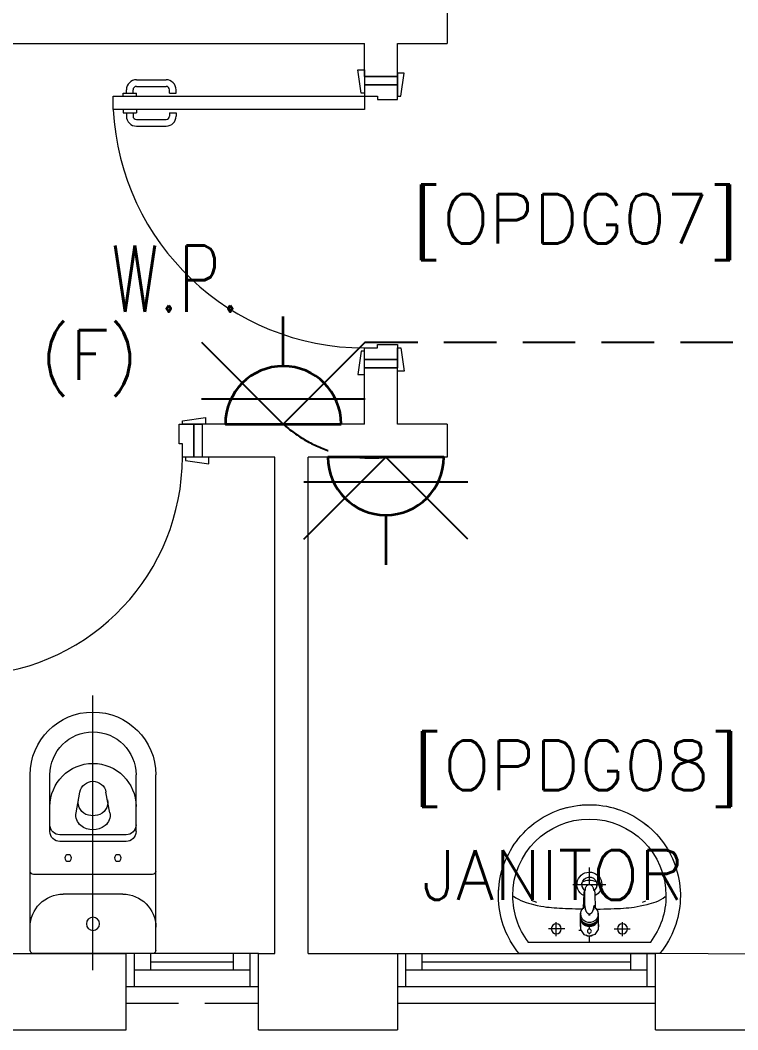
# Model space of a CAD drawing. Header units: inches. Extents: x -12418 to 57169, y -29325 to 19878.
# Drawn here: x 8058 to 10226, y -13097 to -10047 of the extents above; entities that cross this region are included whole.
import ezdxf
from ezdxf.enums import TextEntityAlignment as Align

# ---------------------------------------------------------------- set-up
doc = ezdxf.new("R2010")
doc.units = ezdxf.units.IN
doc.header["$LTSCALE"] = 25
doc.header["$MEASUREMENT"] = 0
for name, pattern in [('00-Ground Floor$0$HIDDEN', [9.525, 6.35, -3.175]), ('DASHDOT', [25.4, 12.7, -6.35, 0, -6.35]), ('HIDDEN', [9.525, 6.35, -3.175])]:
    doc.linetypes.add(name, pattern=pattern)
doc.layers.get('0').update_dxf_attribs({"color": 8})
doc.layers.get('Defpoints').update_dxf_attribs({"color": 8})
for name, color, linetype, lineweight in [('00-Ground Floor$0$72_EGR_BASE_TEXT', 252, 'Continuous', 5), ('00-Ground Floor$0$Aluminum', 251, 'Continuous', 5), ('00-Ground Floor$0$LOADING', 253, 'Continuous', 5), ('00-Ground Floor$0$P-SANR-FIXT', 6, 'Continuous', 18), ('00-Ground Floor$0$P-SANR-FIXT-1', 6, 'Continuous', 13), ('00-Ground Floor$0$Proj', 251, 'Continuous', 5), ('00-Ground Floor$0$SANIT', 250, 'Continuous', 5), ('00-Ground Floor$0$Walls', 251, 'Continuous', 5), ('00-Ground Floor$0$Wooden Joinery', 251, 'Continuous', 5), ('E-LITE-CLNG-CNDT', 6, 'DASHDOT', 35), ('E-LITE-EXIT-NUMB', 6, 'Continuous', 25), ('E-POWR-FLOR-CNDT', 6, 'HIDDEN', 25), ('E-POWR-WALL @ 100', 4, 'Continuous', 35)]:
    doc.layers.add(name, color=color, linetype=linetype, lineweight=lineweight)
doc.styles.add('00-Ground Floor$0$SIMPLEX', font='SIMPLEX.shx', dxfattribs={"height": 150})
doc.styles.add('DC_Simplex', font='SIMPLEX.shx', dxfattribs={"width": 0.7})

# ---------------------------------------------------------------- blocks, each defined once
blk = doc.blocks.new('00-Ground Floor$0$A$C72370EFE')
at = {"layer": '00-Ground Floor$0$Wooden Joinery'}
for p, q in [((-0.01, -0.03), (-0.01, -0.07)), ((0, -0.03), (-0.01, -0.03)), ((0.04, -0.03), (0.05, -0.03)), ((0.05, -0.03), (0.05, -0.07)), ((-0.01, -0.04), (-0.02, -0.04)), ((-0.01, -0.06), (-0.02, -0.06)), ((0.05, -0.04), (0.06, -0.04)), ((0.05, -0.06), (0.06, -0.06)), ((-0.05, -0.07), (-0.05, -0.16)), ((-0.03, -0.07), (-0.03, -0.16)), ((0, -0.07), (-0.01, -0.07)), ((0.04, -0.07), (0.05, -0.07)), ((0.07, -0.07), (0.07, -0.16)), ((0.09, -0.07), (0.09, -0.16)), ((-0.01, -0.17), (-0.02, -0.17)), ((-0.01, -0.17), (-0.01, -0.19)), ((0.05, -0.17), (0.06, -0.17)), ((0.05, -0.17), (0.05, -0.19)), ((-0.01, -0.19), (-0.02, -0.19)), ((0.05, -0.19), (0.06, -0.19))]:
    blk.add_line(p, q, dxfattribs=at)
for centre, radius, start, end in [((-0.02, -0.07), 0.03, 90, 180), ((-0.02, -0.07), 0.01, 90, 180), ((0.06, -0.07), 0.03, 0, 90), ((0.06, -0.07), 0.01, 0, 90), ((-0.02, -0.16), 0.03, 180, 270), ((-0.02, -0.16), 0.01, 180, 270), ((0.06, -0.16), 0.01, 270, 0), ((0.06, -0.16), 0.03, 270, 0)]:
    blk.add_arc(centre, radius, start, end, dxfattribs=at)
blk = doc.blocks.new('00-Ground Floor$0$A$C5FCA3E6B')
at = {"layer": '00-Ground Floor$0$Wooden Joinery'}
for points in [[(80, 858.9), (80, 868.9), (10, 878.9), (10, 858.9)], [(840, 858.9), (840, 868.9), (910, 878.9), (910, 858.9)], [(70, 758.9), (70, 748.9), (0, 738.9), (0, 758.9)], [(120, 758.9), (120, 0), (80, 0), (80, 758.9)], [(850, 758.9), (850, 748.9), (920, 738.9), (920, 758.9)]]:
    blk.add_lwpolyline(points, close=True, dxfattribs=at)
for points in [[(45, 758.9), (45, 858.9), (20, 858.9), (20, 758.9), (45, 758.9)], [(45, 758.9), (80, 758.9), (80, 798.9), (90, 798.9), (90, 858.9), (45, 858.9), (45, 758.9)], [(875, 758.9), (840, 758.9), (840, 798.9), (830, 798.9), (830, 858.9), (875, 858.9), (875, 758.9)], [(875, 758.9), (875, 858.9), (900, 858.9), (900, 758.9), (875, 758.9)]]:
    blk.add_lwpolyline(points, dxfattribs=at)
blk.add_arc((80, 758.9), 760, 273.0171, 0, dxfattribs=at)
at = {"layer": '00-Ground Floor$0$Wooden Joinery', "xscale": 999.9999999998854, "yscale": 999.9999999998854, "zscale": 999.9999999998854, "rotation": 180}
blk.add_blockref('00-Ground Floor$0$A$C72370EFE', (120, 0), dxfattribs=at)
blk = doc.blocks.new('00-Ground Floor$0$A$C268A7CF0')
at = {"layer": '00-Ground Floor$0$Wooden Joinery'}
for points in [[(80, 758.8), (80, 768.8), (10, 778.8), (10, 758.8)], [(740, 758.8), (740, 768.8), (810, 778.8), (810, 758.8)], [(70, 658.8), (70, 648.8), (0, 638.8), (0, 658.8)], [(120, 658.8), (120, 0), (80, 0), (80, 658.8)], [(750, 658.8), (750, 648.8), (820, 638.8), (820, 658.8)]]:
    blk.add_lwpolyline(points, close=True, dxfattribs=at)
for points in [[(45, 658.8), (45, 758.8), (20, 758.8), (20, 658.8), (45, 658.8)], [(45, 658.8), (80, 658.8), (80, 698.8), (90, 698.8), (90, 758.8), (45, 758.8), (45, 658.8)], [(775, 658.8), (740, 658.8), (740, 698.8), (730, 698.8), (730, 758.8), (775, 758.8), (775, 658.8)], [(775, 658.8), (775, 758.8), (800, 758.8), (800, 658.8), (775, 658.8)]]:
    blk.add_lwpolyline(points, dxfattribs=at)
blk.add_arc((80, 658.8), 660, 273.4748, 0, dxfattribs=at)
at = {"layer": '00-Ground Floor$0$Wooden Joinery', "xscale": 999.9999999998854, "yscale": 999.9999999998854, "zscale": 999.9999999998854, "rotation": 180}
blk.add_blockref('00-Ground Floor$0$A$C72370EFE', (120, 0), dxfattribs=at)
blk = doc.blocks.new('00-Ground Floor$0$WC manta')
at = {"layer": '00-Ground Floor$0$SANIT'}
for p, q in [((-0.12, 0.19), (0.41, 0.19)), ((-0.13, 0.18), (-0.13, -0.18)), ((0.109, 0.18), (0.109, -0.18)), ((0.239, 0.13), (0.41, 0.13)), ((0.209, 0.1), (0.209, -0.1)), ((0.229, 0.1), (0.229, -0.1)), ((0.05, 0.09), (0.05, -0.09)), ((0.2955, 0.051), (0.3581, 0.0393)), ((-0.18, 0), (0.65, 0)), ((0.2955, -0.051), (0.3581, -0.0393)), ((0.239, -0.13), (0.41, -0.13)), ((-0.12, -0.19), (0.41, -0.19))]:
    blk.add_line(p, q, dxfattribs=at)
for centre, radius in [((0.159, 0.0752), 0.01), ((-0.04, 0), 0.02), ((0.159, -0.0753), 0.01)]:
    blk.add_circle(centre, radius, dxfattribs=at)
for centre, radius, start, end in [((-0.12, 0.18), 0.01, 90, 180), ((-0.05, 0.09), 0.1, 0, 90), ((0.119, 0.18), 0.01, 90, 180), ((0.41, 0), 0.19, 270, 90), ((0.239, 0.1), 0.03, 90, 180), ((0.259, 0.1), 0.03, 90, 180), ((0.3147, 0), 0.13, 270, 90), ((0.41, 0), 0.13, 270, 90), ((0.3029, 0), 0.0588, 141.525, 218.475), ((0.2882, 0.0117), 0.04, 79.4289, 141.525), ((0.3271, 0.0044), 0.04, 79.4289, 166.4176), ((0.3507, 0), 0.04, 280.5711, 79.4289), ((0.3454, 0), 0.0588, 166.4176, 193.5824), ((0.3271, -0.0044), 0.04, 193.5824, 280.5711), ((0.2882, -0.0117), 0.04, 218.475, 280.5711), ((-0.05, -0.09), 0.1, 270, 0), ((0.239, -0.1), 0.03, 180, 270), ((0.259, -0.1), 0.03, 180, 270), ((-0.12, -0.18), 0.01, 180, 270), ((0.119, -0.18), 0.01, 180, 270)]:
    blk.add_arc(centre, radius, start, end, dxfattribs=at)
blk = doc.blocks.new('00-Ground Floor$0$FP_138-161_A_00_GFL_-0_080_Einreichung_Grundrisse_100')
at = {"layer": '00-Ground Floor$0$P-SANR-FIXT'}
blk.add_line((-0.0044, -0.0019), (-0.0045, -0.0021), dxfattribs=at)
at = {"layer": '00-Ground Floor$0$P-SANR-FIXT', "flags": 128}
blk.add_lwpolyline([(-0.0057, -0.0037), (-0.0058, -0.0039), (-0.006, -0.004)], dxfattribs=at)
blk = doc.blocks.new('00-Ground Floor$0$FP_139-161_A_00_GFL_-0_080_Einreichung_Grundrisse_100')
at = {"layer": '00-Ground Floor$0$P-SANR-FIXT'}
blk.add_line((0.0045, -0.0022), (0.0044, -0.002), dxfattribs=at)
at = {"layer": '00-Ground Floor$0$P-SANR-FIXT', "flags": 128}
blk.add_lwpolyline([(0.006, -0.004), (0.0059, -0.0039), (0.0057, -0.0038)], dxfattribs=at)
blk = doc.blocks.new('00-Ground Floor$0$IS_Ceraplus_B8204_BIM_BG _1_ - B8204AA - CERAPLUS single lever basin mixer with pop-up waste-V137-161_A_00_GFL_-0_080_Einreichung_Grundrisse_100')
at = {"layer": '00-Ground Floor$0$P-SANR-FIXT-1'}
h = blk.add_hatch(dxfattribs=at)
h.set_pattern_fill('FP_26', color=256, style=0, pattern_type=2)
h.set_pattern_definition([(225, (0.009, 0), (0.010607, -0.010607), []), (315, (0.009, 0), (0.010607, 0.010607), [])])
h.paths.add_polyline_path([(0.0056, -0.002), (0.0058, -0.0024), (0.0058, -0.0021)])
h.paths.add_polyline_path([(0.007, -0.0039), (0.0088, -0.0045), (0.0084, -0.0043)])
at = {"layer": '00-Ground Floor$0$LOADING'}
for p, q in [((-0.028, 0), (-0.028, -0.0281)), ((-0.0262, -0.0282), (-0.0263, -0.0287)), ((0.0263, -0.0287), (0.0262, -0.0282)), ((0.0262, -0.0293), (0.0263, -0.0287)), ((0.028, -0.0281), (0.028, 0)), ((-0.0274, -0.0337), (-0.0271, -0.0392)), ((-0.0137, -0.0512), (-0.0129, -0.0517)), ((0.0124, -0.052), (0.0133, -0.0515)), ((0.0185, -0.0618), (0.019, -0.0539)), ((0.019, -0.0539), (0.0188, -0.0561)), ((0.0271, -0.0392), (0.0274, -0.0337)), ((0.014, -0.0647), (0.0133, -0.1077))]:
    blk.add_line(p, q, dxfattribs=at)
at = {"layer": '00-Ground Floor$0$LOADING', "flags": 128}
for points in [[(-0.0272, -0.0069), (-0.0266, 0.009), (-0.0165, 0.0236), (0, 0.0291)], [(0.0272, -0.0069), (0.0266, 0.009), (0.0165, 0.0236), (0, 0.0291)], [(-0.0176, -0.0568), (-0.0224, -0.0513), (-0.0254, -0.0448), (-0.0264, -0.0376), (-0.0253, -0.0305), (-0.0222, -0.024), (-0.0172, -0.0186), (-0.0109, -0.0147), (-0.0037, -0.0127), (0.0037, -0.0127), (0.0109, -0.0147), (0.0172, -0.0186), (0.0222, -0.024), (0.0253, -0.0305), (0.0264, -0.0376), (0.0254, -0.0448), (0.0224, -0.0513), (0.0176, -0.0568)], [(-0.0271, -0.0393), (-0.027, -0.0403), (-0.0269, -0.0414), (-0.0267, -0.0424), (-0.0265, -0.0434), (-0.0262, -0.0444), (-0.0259, -0.0454), (-0.0255, -0.0464), (-0.0252, -0.0474), (-0.0247, -0.0484), (-0.0243, -0.0493), (-0.0238, -0.0502), (-0.0232, -0.0511), (-0.0226, -0.052), (-0.022, -0.0529), (-0.0214, -0.0537), (-0.0207, -0.0545), (-0.0199, -0.0553), (-0.0192, -0.0561), (-0.0184, -0.0568), (-0.0176, -0.0575), (-0.0173, -0.0577)], [(-0.019, -0.0539), (-0.0185, -0.0615), (-0.0185, -0.0618)], [(-0.0162, -0.0579), (-0.0156, -0.058), (-0.0151, -0.0581), (-0.0146, -0.0583), (-0.0142, -0.0586), (-0.0139, -0.0588), (-0.0138, -0.0591)], [(-0.0138, -0.0591), (-0.0139, -0.0612), (-0.014, -0.0633)], [(0.0138, -0.0591), (0.0139, -0.0588), (0.0142, -0.0586), (0.0146, -0.0583), (0.0151, -0.0581), (0.0156, -0.058), (0.0162, -0.0579)], [(0.014, -0.0633), (0.0139, -0.0612), (0.0138, -0.0591)], [(0.0171, -0.0578), (0.0174, -0.0575), (0.0176, -0.0568)], [(0.0173, -0.0577), (0.0181, -0.057), (0.0189, -0.0563), (0.0197, -0.0556), (0.0204, -0.0548), (0.0211, -0.054), (0.0218, -0.0532), (0.0224, -0.0523), (0.023, -0.0514), (0.0236, -0.0505), (0.0241, -0.0496), (0.0246, -0.0487), (0.025, -0.0477), (0.0254, -0.0467), (0.0258, -0.0458), (0.0261, -0.0448), (0.0264, -0.0437), (0.0266, -0.0427), (0.0268, -0.0417), (0.027, -0.0407), (0.0271, -0.0396), (0.0271, -0.0393)], [(-0.0181, -0.0728), (-0.0177, -0.083), (-0.0172, -0.0938)], [(0.0172, -0.0938), (0.0177, -0.083), (0.0181, -0.0728)], [(0.0184, -0.0651), (0.0184, -0.0652), (0.0184, -0.0652), (0.0184, -0.0652), (0.0184, -0.0654), (0.0184, -0.0655)], [(-0.0129, -0.1142), (-0.0124, -0.1161), (-0.0118, -0.1179), (-0.0109, -0.1197), (-0.0098, -0.1214), (-0.0084, -0.123), (-0.0067, -0.1244), (-0.0047, -0.1255), (-0.0025, -0.1263), (0, -0.1266)], [(0, -0.1266), (0.0025, -0.1263), (0.0047, -0.1255), (0.0067, -0.1244), (0.0084, -0.123), (0.0098, -0.1214), (0.0109, -0.1197), (0.0118, -0.1179), (0.0124, -0.1161), (0.0129, -0.1142)]]:
    blk.add_lwpolyline(points, dxfattribs=at)
at = {"layer": '00-Ground Floor$0$LOADING'}
for centre, radius, start, end in [((0, 0.0135), 0.00603, 0, 180), ((0, 0.0135), 0.00603, 180, 0), ((-0.009, 0), 0.005, 300, 315), ((0.009, 0), 0.005, 225, 240)]:
    blk.add_arc(centre, radius, start, end, dxfattribs=at)
for centre, major_axis, start_param, end_param in [((0, -0.0281), (-0.028, 0), 4.712389, 6.47291), ((0, -0.0287), (0.0267, 0), 1.570796, 3.036556), ((0, -0.0287), (0.0263, 0), 2.625648, 2.791756), ((0, -0.0287), (-0.0263, 0), 4.712389, 5.759587), ((0, -0.0281), (0.028, 0), 6.093357, 7.853982), ((0, -0.0287), (0.0267, 0), 0.105099, 1.570796), ((0, -0.0287), (0.0262, 0), 0.523599, 1.570796), ((0, -0.0287), (0.0262, 0), 0.349919, 0.515945), ((0, -0.0321), (0.0275, 0), 3.141823, 3.202701), ((0, -0.0321), (0.0275, 0), 3.239313, 3.439417), ((0, -0.0281), (0.028, 0), 3.371221, 3.483334), ((0, -0.0312), (0.0248, 0), 4.111947, 4.191073), ((0, -0.0281), (0.028, 0), 4.202431, 4.259552), ((0, -0.0287), (0.0263, 0), 4.169225, 4.2325), ((0, -0.0281), (0.028, 0), 5.172057, 5.222265), ((0, -0.0287), (0.0267, 0), 6.059374, 6.108652), ((0, -0.0321), (0.0275, 0), 5.985527, 6.185455), ((0, -0.0281), (0.028, 0), 5.94107, 6.05344), ((0, -0.0321), (0.0275, 0), 6.222066, 6.282955)]:
    blk.add_ellipse(centre, major_axis=major_axis, ratio=0.961262, start_param=start_param, end_param=end_param, dxfattribs=at)
for points, knots in [([(-0.0215, -0.0162), (-0.0216, -0.0163), (-0.0219, -0.0167), (-0.0227, -0.0177), (-0.0238, -0.0192), (-0.0249, -0.0211), (-0.0258, -0.0231), (-0.0266, -0.0253), (-0.0273, -0.0282), (-0.0275, -0.0305), (-0.0275, -0.0321)], [0.7859035, 0.7859035, 0.7859035, 0.7859035, 0.7916667, 0.8055556, 0.8333333, 0.8611111, 0.8888889, 0.9166667, 0.9444444, 1, 1, 1, 1]), ([(0.021, -0.0157), (0.0208, -0.0154), (0.0203, -0.0149), (0.0192, -0.0139), (0.0177, -0.0127), (0.0161, -0.0117), (0.0148, -0.0109), (0.0138, -0.0104), (0.0127, -0.0099), (0.0113, -0.0093), (0.0087, -0.0084), (0.0048, -0.0075), (0, -0.0071), (-0.0048, -0.0075), (-0.0087, -0.0084), (-0.0113, -0.0093), (-0.0127, -0.0099), (-0.0138, -0.0104), (-0.0148, -0.0109), (-0.0161, -0.0117), (-0.0177, -0.0127), (-0.0191, -0.0139), (-0.0202, -0.0149), (-0.0208, -0.0154), (-0.021, -0.0157)], [0.2222222, 0.2222222, 0.2222222, 0.2222222, 0.2361111, 0.25, 0.2777778, 0.3055556, 0.3194444, 0.3333333, 0.3472222, 0.3611111, 0.3888889, 0.4444444, 0.5, 0.5555556, 0.6111111, 0.6388889, 0.6527778, 0.6666667, 0.6805556, 0.6944444, 0.7222222, 0.75, 0.7638889, 0.7777778, 0.7777778, 0.7777778, 0.7777778]), ([(0.0275, -0.0321), (0.0275, -0.0305), (0.0273, -0.0282), (0.0266, -0.0253), (0.0258, -0.0231), (0.0249, -0.0211), (0.0238, -0.0192), (0.0227, -0.0177), (0.0219, -0.0167), (0.0216, -0.0163), (0.0215, -0.0162)], [0, 0, 0, 0, 0.0555556, 0.0833333, 0.1111111, 0.1388889, 0.1666667, 0.1944444, 0.2083333, 0.2142181, 0.2142181, 0.2142181, 0.2142181]), ([(-0.0188, -0.0538), (-0.0188, -0.0547), (-0.0186, -0.0582), (-0.0185, -0.0619), (-0.0184, -0.0646)], [0.6724021, 0.6724021, 0.6724021, 0.6724021, 0.75, 1, 1, 1, 1]), ([(-0.0162, -0.0579), (-0.0162, -0.0578), (-0.0163, -0.0578), (-0.0165, -0.0577), (-0.0166, -0.0575), (-0.0167, -0.0574), (-0.0169, -0.0573), (-0.017, -0.0572), (-0.0172, -0.0571), (-0.0173, -0.057), (-0.0175, -0.0569), (-0.0176, -0.0568)], [0, 0, 0, 0, 0.1, 0.2, 0.3, 0.4, 0.5, 0.6, 0.7, 0.8, 1, 1, 1, 1]), ([(-0.0148, -0.0587), (-0.015, -0.0586), (-0.0159, -0.0583), (-0.0167, -0.058), (-0.0172, -0.0578)], [0.8, 0.8, 0.8, 0.8, 0.85, 1, 1, 1, 1]), ([(0, -0.0378), (-0.0005, -0.038), (-0.0012, -0.0384), (-0.0021, -0.0389), (-0.0028, -0.0393), (-0.0035, -0.0397), (-0.0042, -0.04), (-0.0049, -0.0405), (-0.0055, -0.0409), (-0.0061, -0.0414), (-0.0067, -0.0419), (-0.0072, -0.0424), (-0.0078, -0.0429), (-0.0083, -0.0435), (-0.0088, -0.0441), (-0.0092, -0.0446), (-0.0096, -0.0452), (-0.01, -0.0459), (-0.0103, -0.0466), (-0.0105, -0.0472), (-0.0107, -0.0477), (-0.0108, -0.0481), (-0.0109, -0.0484), (-0.0111, -0.0489), (-0.0114, -0.0497), (-0.0118, -0.0509), (-0.0122, -0.0521), (-0.0124, -0.053), (-0.0126, -0.0537), (-0.0128, -0.0544), (-0.0129, -0.0552), (-0.0131, -0.0559), (-0.0132, -0.0566), (-0.0134, -0.0572), (-0.0136, -0.0581), (-0.0137, -0.0587), (-0.0138, -0.0591)], [0, 0, 0, 0, 0.055556, 0.083333, 0.111111, 0.138889, 0.166667, 0.194444, 0.222222, 0.25, 0.277778, 0.305556, 0.333333, 0.361111, 0.388889, 0.416667, 0.444444, 0.472222, 0.5, 0.527778, 0.541667, 0.555556, 0.569444, 0.583333, 0.611111, 0.666667, 0.722222, 0.75, 0.777778, 0.805556, 0.833333, 0.861111, 0.888889, 0.916667, 0.944444, 1, 1, 1, 1]), ([(0, -0.0357), (-0.0006, -0.0357), (-0.0013, -0.0357), (-0.002, -0.0357), (-0.0022, -0.0357)], [0, 0, 0, 0, 0.1, 0.1298359, 0.1298359, 0.1298359, 0.1298359]), ([(0.0022, -0.0357), (0.002, -0.0357), (0.0013, -0.0357), (0.0006, -0.0357), (0, -0.0357)], [0.8701578, 0.8701578, 0.8701578, 0.8701578, 0.9, 1, 1, 1, 1]), ([(0.0138, -0.0591), (0.0137, -0.0587), (0.0136, -0.0581), (0.0134, -0.0572), (0.0132, -0.0566), (0.0131, -0.0559), (0.0129, -0.0552), (0.0128, -0.0544), (0.0126, -0.0537), (0.0124, -0.053), (0.0122, -0.0521), (0.0118, -0.0509), (0.0114, -0.0497), (0.0111, -0.0489), (0.0109, -0.0484), (0.0108, -0.0481), (0.0107, -0.0477), (0.0105, -0.0472), (0.0103, -0.0466), (0.01, -0.0459), (0.0096, -0.0452), (0.0092, -0.0446), (0.0088, -0.0441), (0.0083, -0.0435), (0.0078, -0.0429), (0.0072, -0.0424), (0.0067, -0.0419), (0.0061, -0.0414), (0.0055, -0.0409), (0.0049, -0.0405), (0.0042, -0.04), (0.0035, -0.0397), (0.0028, -0.0393), (0.0021, -0.0389), (0.0012, -0.0384), (0.0005, -0.038), (0, -0.0378)], [0, 0, 0, 0, 0.055556, 0.083333, 0.111111, 0.138889, 0.166667, 0.194444, 0.222222, 0.25, 0.277778, 0.333333, 0.388889, 0.416667, 0.430556, 0.444444, 0.458333, 0.472222, 0.5, 0.527778, 0.555556, 0.583333, 0.611111, 0.638889, 0.666667, 0.694444, 0.722222, 0.75, 0.777778, 0.805556, 0.833333, 0.861111, 0.888889, 0.916667, 0.944444, 1, 1, 1, 1]), ([(0.0141, -0.0613), (0.0141, -0.0611), (0.0143, -0.0608), (0.0145, -0.0604), (0.0148, -0.06), (0.0151, -0.0596), (0.0153, -0.0594), (0.0155, -0.0592), (0.0156, -0.059), (0.0158, -0.0588), (0.016, -0.0587), (0.0163, -0.0585), (0.0165, -0.0583), (0.0166, -0.0582)], [0.3333333, 0.3333333, 0.3333333, 0.3333333, 0.4166667, 0.5, 0.5833333, 0.6666667, 0.7083333, 0.75, 0.7916667, 0.8333333, 0.875, 0.9166667, 1, 1, 1, 1]), ([(0.0176, -0.0568), (0.0175, -0.0569), (0.0173, -0.057), (0.0172, -0.0571), (0.017, -0.0572), (0.0169, -0.0573), (0.0167, -0.0574), (0.0166, -0.0575), (0.0165, -0.0577), (0.0163, -0.0578), (0.0162, -0.0578), (0.0162, -0.0579)], [0, 0, 0, 0, 0.2, 0.3, 0.4, 0.5, 0.6, 0.7, 0.8, 0.9, 1, 1, 1, 1]), ([(0.0184, -0.0646), (0.0185, -0.0619), (0.0186, -0.0582), (0.0188, -0.0547), (0.0188, -0.0538)], [0, 0, 0, 0, 0.25, 0.3275586, 0.3275586, 0.3275586, 0.3275586]), ([(-0.0131, -0.1116), (-0.0132, -0.1115), (-0.0135, -0.1109), (-0.0141, -0.1099), (-0.0147, -0.1086), (-0.0153, -0.1072), (-0.0159, -0.1053), (-0.0167, -0.1021), (-0.0171, -0.0992), (-0.0171, -0.0973)], [0.4856715, 0.4856715, 0.4856715, 0.4856715, 0.5, 0.55, 0.6, 0.65, 0.7, 0.8, 1, 1, 1, 1]), ([(-0.0132, -0.1091), (-0.0132, -0.1096), (-0.0132, -0.1103), (-0.0132, -0.1111), (-0.0132, -0.1115), (-0.0132, -0.1118), (-0.0131, -0.1122), (-0.0131, -0.1125), (-0.0131, -0.1128), (-0.0131, -0.1131), (-0.013, -0.1134), (-0.013, -0.1138), (-0.0129, -0.1141), (-0.0129, -0.1142)], [0.2, 0.2, 0.2, 0.2, 0.4, 0.5, 0.55, 0.6, 0.65, 0.7, 0.75, 0.8, 0.85, 0.9, 1, 1, 1, 1]), ([(0.0129, -0.1142), (0.0129, -0.1141), (0.013, -0.1138), (0.013, -0.1134), (0.0131, -0.1131), (0.0131, -0.1128), (0.0131, -0.1125), (0.0131, -0.1122), (0.0132, -0.1118), (0.0132, -0.1115), (0.0132, -0.1111), (0.0132, -0.1103), (0.0132, -0.1096), (0.0132, -0.1091)], [0, 0, 0, 0, 0.1, 0.15, 0.2, 0.25, 0.3, 0.35, 0.4, 0.45, 0.5, 0.6, 0.8, 0.8, 0.8, 0.8]), ([(0.0131, -0.1116), (0.0133, -0.1113), (0.0137, -0.1106), (0.0142, -0.1096), (0.0147, -0.1084), (0.0153, -0.1072), (0.0159, -0.1053), (0.0167, -0.1021), (0.0171, -0.0992), (0.0171, -0.0973)], [-0.5143371, -0.5143371, -0.5143371, -0.5143371, -0.475, -0.4375, -0.4, -0.35, -0.3, -0.2, 0, 0, 0, 0])]:
    blk.add_open_spline(points, degree=3, knots=knots, dxfattribs=at)
for points in [[(-0.0172, -0.0578), (-0.0171, -0.0578), (-0.0169, -0.058), (-0.0167, -0.0581), (-0.0166, -0.0582)], [(-0.0162, -0.0579), (-0.0162, -0.0579), (-0.0164, -0.0581), (-0.0165, -0.0582), (-0.0166, -0.0583), (-0.0166, -0.0582), (-0.0166, -0.0582)], [(-0.0166, -0.0582), (-0.0163, -0.0585), (-0.0156, -0.059), (-0.0148, -0.0599), (-0.0142, -0.0609), (-0.0139, -0.0617), (-0.0138, -0.0621)], [(0.0172, -0.0578), (0.0168, -0.0579), (0.0158, -0.0583), (0.0147, -0.0587), (0.0141, -0.059)], [(0.0166, -0.0582), (0.0166, -0.0582), (0.0166, -0.0583), (0.0165, -0.0582), (0.0164, -0.0581), (0.0162, -0.0579), (0.0162, -0.0579)], [(0.0166, -0.0582), (0.0167, -0.0582), (0.0168, -0.0581), (0.0169, -0.058), (0.0169, -0.058)], [(0.0169, -0.058), (0.017, -0.0579), (0.0171, -0.0579), (0.0171, -0.0578)], [(-0.0184, -0.0646), (-0.0183, -0.0659), (-0.0182, -0.0684), (-0.0181, -0.0709), (-0.0181, -0.0721)], [(-0.014, -0.0633), (-0.014, -0.0633), (-0.014, -0.0633), (-0.014, -0.0633)], [(-0.014, -0.0646), (-0.014, -0.0644), (-0.014, -0.064), (-0.014, -0.0635), (-0.014, -0.0633)], [(0.014, -0.0633), (0.014, -0.0633), (0.014, -0.0633), (0.014, -0.0633)], [(0.014, -0.0633), (0.014, -0.0635), (0.014, -0.064), (0.014, -0.0644), (0.014, -0.0647)], [(0.0181, -0.0721), (0.0181, -0.0709), (0.0182, -0.0684), (0.0183, -0.0659), (0.0184, -0.0646)], [(-0.0172, -0.0938), (-0.0172, -0.0944), (-0.0172, -0.0956), (-0.0171, -0.0967), (-0.0171, -0.0973)], [(0.0171, -0.0973), (0.0171, -0.0967), (0.0172, -0.0956), (0.0172, -0.0944), (0.0172, -0.0938)]]:
    blk.add_open_spline(points, degree=3, dxfattribs=at)
for name in ['00-Ground Floor$0$FP_138-161_A_00_GFL_-0_080_Einreichung_Grundrisse_100', '00-Ground Floor$0$FP_139-161_A_00_GFL_-0_080_Einreichung_Grundrisse_100']:
    blk.add_blockref(name, (0, 0), dxfattribs=at)
blk = doc.blocks.new('00-Ground Floor$0$_100_WB_KER_REN_55x45x18 - _100_WB_KER_REN_55x45x18-V63-161_A_00_GFL_-0_080_Einreichung_Grundrisse_100')
at = {"layer": '00-Ground Floor$0$LOADING'}
for p, q in [((-0.2075, 0.225), (-0.2075, 0.2227)), ((0.2074, 0.225), (-0.2074, 0.225)), ((0.2075, 0.2227), (0.2075, 0.225)), ((-0.1855, 0.1899), (0.1855, 0.1899)), ((0, 0.1899), (0, 0.1724)), ((-0.1, 0.172), (-0.1, 0.1303)), ((-0.0259, 0.155), (-0.0315, 0.155)), ((0, 0.1656), (0, 0.1628)), ((0.026, 0.155), (0.0248, 0.155)), ((0.1, 0.172), (0.1, 0.1303)), ((-0.0744, 0.15), (-0.1234, 0.15)), ((0, 0.1509), (0, 0.1454)), ((0, 0.1422), (0, 0.1399)), ((0.0744, 0.15), (0.1234, 0.15)), ((-0.1763, 0.0637), (-0.1598, 0.0692)), ((0.1605, 0.0691), (0.1707, 0.0656)), ((-0.05, 0.0161), (0.05, 0.0161)), ((0, 0.0168), (0, -0.0348))]:
    blk.add_line(p, q, dxfattribs=at)
at = {"layer": '00-Ground Floor$0$LOADING', "flags": 128}
for points in [[(-0.2121, 0.225), (-0.219, 0.2164), (-0.2254, 0.2075), (-0.2316, 0.1983), (-0.2373, 0.189), (-0.2427, 0.1794), (-0.2476, 0.1696), (-0.2522, 0.1596), (-0.2564, 0.1494), (-0.2602, 0.1391), (-0.2635, 0.1286), (-0.2665, 0.118), (-0.269, 0.1073), (-0.271, 0.0965), (-0.2727, 0.0856), (-0.2739, 0.0747), (-0.2747, 0.0637), (-0.275, 0.0527), (-0.275, 0.05)], [(0.275, 0.05), (0.2748, 0.061), (0.2741, 0.072), (0.273, 0.0829), (0.2715, 0.0938), (0.2695, 0.1046), (0.2671, 0.1154), (0.2643, 0.126), (0.261, 0.1365), (0.2574, 0.1469), (0.2533, 0.1571), (0.2488, 0.1671), (0.2439, 0.177), (0.2387, 0.1866), (0.233, 0.1961), (0.227, 0.2053), (0.2206, 0.2142), (0.2138, 0.2229), (0.2121, 0.225)], [(-0.275, 0.05), (-0.2748, 0.039), (-0.2741, 0.028), (-0.273, 0.0171), (-0.2715, 0.0062), (-0.2695, -0.0046), (-0.2671, -0.0154), (-0.2643, -0.026), (-0.261, -0.0365), (-0.2574, -0.0469), (-0.2533, -0.0571), (-0.2488, -0.0671), (-0.2439, -0.077), (-0.2387, -0.0866), (-0.233, -0.0961), (-0.227, -0.1053), (-0.2206, -0.1142), (-0.2138, -0.1229), (-0.2067, -0.1313), (-0.1993, -0.1395), (-0.1916, -0.1473), (-0.1836, -0.1548), (-0.1752, -0.162), (-0.1666, -0.1688), (-0.1577, -0.1753), (-0.1486, -0.1814), (-0.1392, -0.1872), (-0.1296, -0.1925), (-0.1198, -0.1975), (-0.1098, -0.2021), (-0.0996, -0.2063), (-0.0893, -0.2101), (-0.0788, -0.2135), (-0.0682, -0.2164), (-0.0575, -0.2189), (-0.0467, -0.221), (-0.0359, -0.2227), (-0.0249, -0.2239), (-0.014, -0.2246), (-0.003, -0.225), (0.008, -0.2249), (0.019, -0.2243), (0.03, -0.2234), (0.0409, -0.2219), (0.0517, -0.2201), (0.0625, -0.2178), (0.0731, -0.2151), (0.0837, -0.212), (0.0941, -0.2084), (0.1043, -0.2044), (0.1144, -0.2001), (0.1243, -0.1953), (0.1341, -0.1901), (0.1436, -0.1846), (0.1528, -0.1786), (0.1618, -0.1723), (0.1706, -0.1657), (0.1791, -0.1587), (0.1873, -0.1514), (0.1952, -0.1437), (0.2028, -0.1358), (0.21, -0.1275), (0.217, -0.119), (0.2236, -0.1101), (0.2298, -0.1011), (0.2356, -0.0918), (0.2411, -0.0822), (0.2462, -0.0725), (0.2509, -0.0625), (0.2552, -0.0524), (0.2591, -0.0421), (0.2626, -0.0317), (0.2656, -0.0211), (0.2683, -0.0104), (0.2705, 0.0003), (0.2722, 0.0112), (0.2736, 0.0221), (0.2745, 0.0331), (0.2749, 0.0441), (0.275, 0.05)]]:
    blk.add_lwpolyline(points, dxfattribs=at)
at = {"layer": '00-Ground Floor$0$LOADING'}
for centre in [(-0.1, 0.15), (0.1, 0.15)]:
    blk.add_circle(centre, 0.015, dxfattribs=at)
for centre, radius, start, end in [((0, 0.05), 0.275, 140.4788, 141.2381), ((0, 0.05), 0.275, 38.7619, 39.5212), ((0, 0.05), 0.275, 145.9324, 150.3591), ((0, 0.05), 0.2315, 142.8209, 180), ((0, 0.05), 0.2315, 0, 37.1791), ((0, 0.05), 0.275, 29.6409, 34.0676), ((0, 0.155), 0.0175, 54.0899, 125.9101), ((0, 0.155), 0.0175, 68.869, 83.8798), ((0, 0.155), 0.0175, 251.9463, 258.2346), ((0, 0.05), 0.275, 180, 183.6225), ((0, 0.05), 0.2315, 180, 0), ((0, 0.0161), 0.0375, 117.1305, 0), ((0, 0.0161), 0.0225, 129.5025, 0), ((0, 0.0161), 0.0225, 138.0808, 143.3939), ((0, 0.0161), 0.0225, 0, 51.4286), ((0, 0.0161), 0.0225, 36.616, 41.9265), ((0, 0.0161), 0.0375, 0, 61.4146), ((0, 0.0161), 0.0225, 180, 193.3417), ((0, 0.0161), 0.0225, 197.0466, 201.508), ((0, 0.0161), 0.0225, 156.725, 162.0134), ((0, 0.05), 0.047, 243.4433, 296.5567), ((0, 0.0161), 0.0225, 17.9887, 23.276), ((0, 0.0161), 0.0225, 338.492, 342.9534), ((0, 0.0161), 0.0225, 346.6583, 0), ((0, 0.05), 0.275, 307.6689, 312), ((0, 0.05), 0.275, 240, 245.6589), ((0, 0.05), 0.275, 252, 257.5535), ((0, 0.05), 0.275, 282.9241, 288), ((0, 0.05), 0.275, 264, 276)]:
    blk.add_arc(centre, radius, start, end, dxfattribs=at)
for points, knots in [([(-0.2074, 0.225), (-0.2078, 0.225), (-0.2086, 0.225), (-0.2095, 0.225), (-0.2102, 0.225), (-0.2106, 0.225), (-0.2109, 0.225), (-0.2111, 0.225), (-0.2114, 0.225), (-0.2116, 0.225), (-0.2118, 0.225), (-0.2119, 0.225), (-0.2119, 0.225)], [-1, -1, -1, -1, -0.8333333, -0.6666667, -0.5833333, -0.5, -0.4583333, -0.4166667, -0.3333333, -0.2916667, -0.25, -0.1666667, -0.1666667, -0.1666667, -0.1666667]), ([(0.2119, 0.225), (0.2119, 0.225), (0.2118, 0.225), (0.2116, 0.225), (0.2114, 0.225), (0.2111, 0.225), (0.2109, 0.225), (0.2106, 0.225), (0.2102, 0.225), (0.2095, 0.225), (0.2086, 0.225), (0.2078, 0.225), (0.2074, 0.225)], [-0.8333333, -0.8333333, -0.8333333, -0.8333333, -0.75, -0.7083333, -0.6666667, -0.5833333, -0.5416667, -0.5, -0.4166667, -0.3333333, -0.1666667, 0, 0, 0, 0]), ([(-0.0037, 0.1721), (-0.0046, 0.1719), (-0.0064, 0.1714), (-0.0081, 0.1705), (-0.009, 0.17)], [0.5653198, 0.5653198, 0.5653198, 0.5653198, 0.6111111, 0.6666667, 0.6666667, 0.6666667, 0.6666667]), ([(0.009, 0.17), (0.0086, 0.1703), (0.0077, 0.1708), (0.0059, 0.1715), (0.0046, 0.1719), (0.0037, 0.1721)], [0.3333333, 0.3333333, 0.3333333, 0.3333333, 0.3611111, 0.3888889, 0.4346482, 0.4346482, 0.4346482, 0.4346482]), ([(-0.2294, 0.0509), (-0.2103, 0.066), (-0.1431, 0.0839), (-0.1084, 0.0863), (-0.0496, 0.0893), (-0.0206, 0.0899)], [0.0392191, 0.0392191, 0.0392191, 0.0392191, 0.1715289, 0.4228457, 0.6475389, 0.6475389, 0.6475389, 0.6475389]), ([(0.0209, 0.0903), (0.0512, 0.0901), (0.1113, 0.0879), (0.1514, 0.0828), (0.2115, 0.0665), (0.2292, 0.052)], [0.7533082, 0.7533082, 0.7533082, 0.7533082, 0.9865548, 1.235629, 1.3638988, 1.3638988, 1.3638988, 1.3638988]), ([(-0.0141, 0.0337), (-0.0162, 0.0319), (-0.0207, 0.0267), (-0.0225, 0.02), (-0.0225, 0.0161)], [0.7144203, 0.7144203, 0.7144203, 0.7144203, 0.8333333, 1, 1, 1, 1]), ([(0.0225, 0.0161), (0.0225, 0.0187), (0.0216, 0.0239), (0.0182, 0.0298), (0.0152, 0.0327), (0.0141, 0.0337)], [0, 0, 0, 0, 0.1111111, 0.2222222, 0.285568, 0.285568, 0.285568, 0.285568])]:
    blk.add_open_spline(points, degree=3, knots=knots, dxfattribs=at)
for points in [[(-0.2075, 0.2227), (-0.2075, 0.2231), (-0.2075, 0.2235), (-0.2075, 0.2239)], [(0.2075, 0.2239), (0.2075, 0.2235), (0.2075, 0.2231), (0.2075, 0.2227)], [(-0.1852, 0.1899), (-0.1853, 0.1899), (-0.1854, 0.1899), (-0.1855, 0.1899)], [(0.1855, 0.1899), (0.1854, 0.1899), (0.1853, 0.1899), (0.1852, 0.1899)], [(-0.0009, 0.1725), (-0.0013, 0.1725), (-0.0018, 0.1724), (-0.0022, 0.1724)], [(0.0022, 0.1724), (0.0018, 0.1724), (0.0013, 0.1725), (0.0009, 0.1725)], [(-0.0225, 0.0161), (-0.0225, 0.0147), (-0.0222, 0.012), (-0.0215, 0.0093), (-0.021, 0.008)], [(0.021, 0.008), (0.0215, 0.0093), (0.0222, 0.012), (0.0225, 0.0147), (0.0225, 0.0161)]]:
    blk.add_open_spline(points, degree=3, dxfattribs=at)
at = {"layer": '00-Ground Floor$0$LOADING', "xscale": -1, "rotation": 5.088887490341627e-12}
blk.add_blockref('00-Ground Floor$0$IS_Ceraplus_B8204_BIM_BG _1_ - B8204AA - CERAPLUS single lever basin mixer with pop-up waste-V137-161_A_00_GFL_-0_080_Einreichung_Grundrisse_100', (0, 0.1434), dxfattribs=at)
blk = doc.blocks.new('00-Ground Floor')
at = {"layer": '00-Ground Floor$0$Aluminum'}
for p, q in [((8777.9, -12867.4, 0), (8377.9, -12867.4, 0)), ((8402.9, -12967.4, 0), (8402.9, -12867.4, 0)), ((8452.9, -12917.4, 0), (8452.9, -12867.4, 0)), ((8702.9, -12917.4, 0), (8702.9, -12867.4, 0)), ((8752.9, -12967.4, 0), (8752.9, -12867.4, 0)), ((9197.9, -12867.4, 0), (9977.9, -12867.4, 0)), ((9222.9, -12967.4, 0), (9222.9, -12867.4, 0)), ((9272.9, -12917.4, 0), (9272.9, -12867.4, 0)), ((9977.9, -12867.4, 0), (9577.9, -12867.4, 0)), ((9902.9, -12917.4, 0), (9902.9, -12867.4, 0)), ((9902.9, -12917.4, 0), (9902.9, -12867.4, 0)), ((9952.9, -12967.4, 0), (9952.9, -12867.4, 0)), ((9952.9, -12967.4, 0), (9952.9, -12867.4, 0)), ((8452.9, -12892.4, 0), (8702.9, -12892.4, 0)), ((9272.9, -12892.4, 0), (9902.9, -12892.4, 0)), ((9652.9, -12892.4, 0), (9902.9, -12892.4, 0)), ((8752.9, -12917.4, 0), (8402.9, -12917.4, 0)), ((9952.9, -12917.4, 0), (9222.9, -12917.4, 0)), ((9952.9, -12917.4, 0), (9602.9, -12917.4, 0)), ((8777.9, -12967.4, 0), (8377.9, -12967.4, 0)), ((9977.9, -12967.4, 0), (9197.9, -12967.4, 0)), ((9977.9, -12967.4, 0), (9577.9, -12967.4, 0)), ((9197.9, -13017.4, 0), (9977.9, -13017.4, 0))]:
    blk.add_line(p, q, dxfattribs=at)
at = {"layer": '00-Ground Floor$0$Proj', "linetype": '00-Ground Floor$0$HIDDEN'}
blk.add_line((8377.9, -13017.4, 0), (8777.9, -13017.4, 0), dxfattribs=at)
at = {"layer": '00-Ground Floor$0$Proj', "linetype": '00-Ground Floor$0$HIDDEN', "ltscale": 0.7}
blk.add_line((9577.9, -13017.4, 0), (9977.9, -13017.4, 0), dxfattribs=at)
at = {"layer": '00-Ground Floor$0$Walls'}
for p, q in [((9347.9, -10017.4, 0), (9347.9, -10117.4, 0)), ((5327.9, -10117.4, 0), (9097.9, -10117.4, 0)), ((9097.9, -10217.4, 0), (9097.9, -10117.4, 0)), ((9197.9, -10217.4, 0), (9197.9, -10117.4, 0)), ((9197.9, -10117.4, 0), (9347.9, -10117.4, 0)), ((9097.9, -10217.4, 0), (9197.9, -10217.4, 0)), ((9097.9, -11097.4, 0), (9197.9, -11097.4, 0)), ((9097.9, -11267.4, 0), (9097.9, -11097.4, 0)), ((9197.9, -11267.4, 0), (9197.9, -11097.4, 0)), ((9097.9, -11267.4, 0), (8607.9, -11267.4, 0)), ((8607.9, -11267.4, 0), (8607.9, -11367.4, 0)), ((9347.9, -11267.4, 0), (9197.9, -11267.4, 0)), ((9347.9, -11267.4, 0), (9347.9, -11367.4, 0)), ((8827.9, -11367.4, 0), (8607.9, -11367.4, 0)), ((8827.9, -12867.4, 0), (8827.9, -11367.4, 0)), ((9347.9, -11367.4, 0), (8927.9, -11367.4, 0)), ((8927.9, -12867.4, 0), (8927.9, -11367.4, 0)), ((8927.9, -12867.4, 0), (8927.9, -11367.4, 0)), ((7727.9, -12867.4, 0), (8377.9, -12867.4, 0)), ((8377.9, -13097.4, 0), (8377.9, -12867.4, 0)), ((8777.9, -13097.4, 0), (8777.9, -12867.4, 0)), ((8777.9, -12867.4, 0), (8827.9, -12867.4, 0)), ((8927.9, -12867.4, 0), (9577.9, -12867.4, 0)), ((8927.9, -12867.4, 0), (9197.9, -12867.4, 0)), ((9197.9, -12867.4, 0), (9197.9, -13097.4, 0)), ((9977.9, -12866.4, 0), (10497.9, -12869.4, 0)), ((9977.9, -13097.4, 0), (9977.9, -12866.4, 0)), ((9977.9, -13097.4, 0), (9977.9, -12866.4, 0)), ((7577.9, -13097.4, 0), (8377.9, -13097.4, 0)), ((8777.9, -13097.4, 0), (9197.9, -13097.4, 0)), ((8777.9, -13097.4, 0), (9197.9, -13097.4, 0)), ((9977.9, -13097.4, 0), (10710.3, -13097.4, 0))]:
    blk.add_line(p, q, dxfattribs=at)
at = {"layer": '00-Ground Floor$0$LOADING', "xscale": -1000, "yscale": 1000, "zscale": 1000, "rotation": 180}
blk.add_blockref('00-Ground Floor$0$_100_WB_KER_REN_55x45x18 - _100_WB_KER_REN_55x45x18-V63-161_A_00_GFL_-0_080_Einreichung_Grundrisse_100', (9777.9, -12642.4, 0), dxfattribs=at)
at = {"layer": '00-Ground Floor$0$SANIT', "xscale": -999.9999999999995, "yscale": 999.9999999999995, "zscale": 999.9999999999995, "rotation": 270}
blk.add_blockref('00-Ground Floor$0$WC manta', (8277.9, -12737.4, 0), dxfattribs=at)
at = {"layer": '00-Ground Floor$0$Wooden Joinery', "rotation": 270}
blk.add_blockref('00-Ground Floor$0$A$C5FCA3E6B', (8339, -10197.4, 0), dxfattribs=at)
at = {"layer": '00-Ground Floor$0$Wooden Joinery'}
blk.add_blockref('00-Ground Floor$0$A$C268A7CF0', (7807.9, -12026.2, 0), dxfattribs=at)
at = {"layer": '00-Ground Floor$0$72_EGR_BASE_TEXT', "char_height": 150, "attachment_point": 2, "style": '00-Ground Floor$0$SIMPLEX'}
for s, insert in [('[OPDG07]', (9735.8, -10572.5, 0)), ('STAFF TLTS (F)', (7652.9, -10984.2, 0)), ('[OPDG08]', (9738.8, -12223.5, 0)), ('JANITOR', (9667.4, -12554.9))]:
    blk.add_mtext(s, dxfattribs=dict(at, insert=insert))
blk = doc.blocks.new('*U41')
blk.add_line((-1.75, 0), (-3.25, 0))
blk.add_lwpolyline([(0, 1.75, 1), (0, -1.75)], format="xyb", close=True)
at = {"layer": 'Defpoints'}
for p, q in [((-2.475, 2.475), (0, 0)), ((-0.758, -2.475), (-0.758, 2.475)), ((-2.475, -2.475), (0, 0))]:
    blk.add_line(p, q, dxfattribs=at)
at = {"layer": 'E-LITE-EXIT-NUMB', "style": 'DC_Simplex', "width": 0.7, "flags": 8}
blk.add_attdef('TYPE', text='', height=2, rotation=360, dxfattribs=at).set_placement((-2.682, 5.238), align=Align.RIGHT)
blk.add_attdef('CIRCUIT', (2.682, 5.238), '', height=2, rotation=360, dxfattribs=at)
blk = doc.blocks.new('*U39')
blk.add_line((1.75, 0), (3.25, 0))
blk.add_lwpolyline([(0, -1.75, 1), (0, 1.75)], format="xyb", close=True)
at = {"layer": 'Defpoints'}
for p, q in [((2.475, 2.475), (0, 0)), ((0.758, 2.475), (0.758, -2.475)), ((2.475, -2.475), (0, 0))]:
    blk.add_line(p, q, dxfattribs=at)
at = {"layer": 'E-LITE-EXIT-NUMB', "style": 'DC_Simplex', "width": 0.7, "flags": 8}
blk.add_attdef('TYPE', text='', height=2, rotation=360, dxfattribs=at).set_placement((-2.682, 5.238), align=Align.RIGHT)
blk.add_attdef('CIRCUIT', (2.682, 5.238), '', height=2, rotation=360, dxfattribs=at)

msp = doc.modelspace()

# ---------------------------------------------------------------- linework, layer by layer
at = {"layer": 'E-POWR-FLOR-CNDT', "elevation": 0}
msp.add_lwpolyline([(8976.6, -11143.7), (9100.4, -11019.9), (10410.4, -11019.9), (10534.2, -11143.7)], dxfattribs=at)
msp.add_lwpolyline([(9162.9, -11367.4, -0.213927), (8852.9, -11267.4, -2.603123)], format="xyb", dxfattribs=at)

# ---------------------------------------------------------------- block references
at = {"layer": 'E-LITE-CLNG-CNDT'}
msp.add_blockref('00-Ground Floor', (0, 0), dxfattribs=at)
at = {"layer": 'E-POWR-WALL @ 100'}
ref = msp.add_blockref('*U39', (8852.9, -11267.4, 0), dxfattribs=dict(at, xscale=100, yscale=100, zscale=100, rotation=90.00000000000001))
ref.add_attrib('TYPE', 'W.P.', dxfattribs={"layer": 'E-LITE-EXIT-NUMB', "height": 200, "style": 'DC_Simplex', "width": 0.7, "flags": 8}).set_placement((8722.7, -10928.2, 0), align=Align.RIGHT)
at = {"layer": 'E-POWR-WALL @ 100', "xscale": 100, "yscale": 100, "zscale": 100, "rotation": 90.00000000000001}
msp.add_blockref('*U41', (9162.9, -11367.4, 0), dxfattribs=at)

doc.saveas('drawing.dxf')
